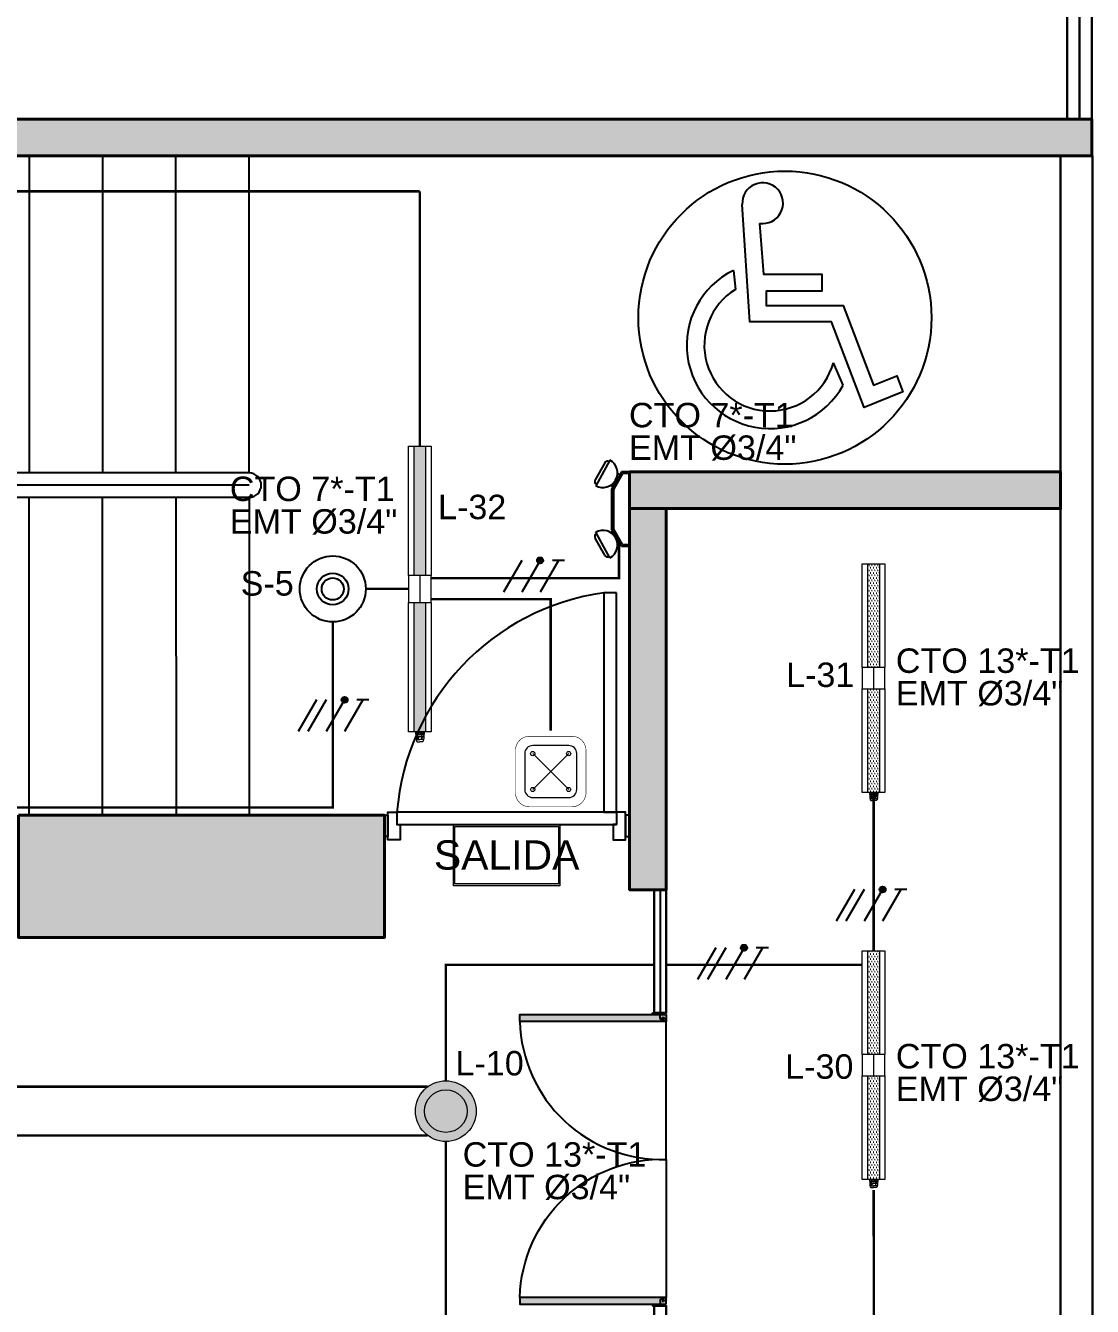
# Model space of a CAD drawing. Header units: metres. Extents: x -692 to 1029, y -233 to 3386.
# Drawn here: x 525.89 to 530.26, y 2481.6 to 2486.85 of the extents above; entities that cross this region are included whole.
import ezdxf
from ezdxf.lldxf.tags import DXFTag

# ---------------------------------------------------------------- set-up
doc = ezdxf.new("R2010")
doc.units = ezdxf.units.M
for name, pattern in [('CENTER2', [28.575, 19.05, -3.175, 3.175, -3.175]), ('HIDDEN', [9.525, 6.35, -3.175]), ('LÍNEAS_OCULTASX2', [0.75, 0.5, -0.25])]:
    doc.linetypes.add(name, pattern=pattern)
for name, color, linetype in [('-ALAMBRADO', 7, 'Continuous'), ('-CN-GYD-ILUMINACION-EM', 1, 'Continuous'), ('-CN-GYD-TEXTOS', 7, 'Continuous'), ('1amobla', 253, 'Continuous'), ('A-columnas', 6, 'Continuous'), ('AMOBLAMIENTO', 252, 'Continuous'), ('AREA PARQUEO', 253, 'Continuous'), ('CAJA DE PASO', 86, 'Continuous'), ('F-2', 253, 'Continuous'), ('GG_PISO 5', 8, 'Continuous'), ('H-muro', 251, 'Continuous'), ('LUMINARIA DE EMERGENCIA', 1, 'Continuous'), ('LUMINARIA LED CIRCULAR', 7, 'Continuous'), ('MUEBLE', 253, 'Continuous'), ('SENSOR MOVIMIENTO', 3, 'Continuous'), ('TEXTO 3', 3, 'Continuous')]:
    doc.layers.add(name, color=color, linetype=linetype)
for name, color, linetype, lineweight in [('-CN-GYD-LUMINARIA LED HERMETICA', 1, 'Continuous', 5), ('-CN-GYD-TUBERÍA ILUMINACION', 5, 'Continuous', 18), ('-CN-GYD-TUBERÍA TOMACORRIENTE PVC', 86, 'Continuous', 18), ('-CN-INTERRUPTORES DE PARED', 3, 'Continuous', 20), ('_TEXTO', 7, 'Continuous', 9), ('Estructura', 250, 'Continuous', 40), ('L', 7, 'Continuous', 15), ('TEXTOS', 250, 'Continuous', 20), ('Vidrio', 253, 'Continuous', 30)]:
    doc.layers.add(name, color=color, linetype=linetype, lineweight=lineweight)
doc.layers.add('DIM-25', color=253, linetype='Continuous', plot=False)
doc.layers.add('HACHTCOLUMNA', color=7, linetype='Continuous', true_color=0x5c5c5c)
doc.layers.add('JCA_HATCH 254', color=7, linetype='Continuous', true_color=0xc4c4c4)
doc.layers.add('Muro', color=7, linetype='Continuous', lineweight=40, true_color=0x2e2e2e)
doc.styles.add('GYD', font='arial.ttf', dxfattribs={"height": 2.5})
doc.styles.get("Standard").update_dxf_attribs({"font": 'arial.ttf'})
tags = doc.linetypes.add('EMT_LINE', pattern='A,0.5,-0.2,["EMT",Standard,S=0.1,R=0,X=-0.1,Y=-0.05],-0.25', length=0.95).pattern_tags.tags
tags[6] = DXFTag(74, 10)
pattern_1 = [(180, (4.985, -38.812), (-6.00631, -10.40324), [1.50158, -10.51105]), (270, (4.2344, -38.812), (6.00631, -10.40324), [0.75079, -20.05569]), (270, (4.047, -38.812), (6.00631, -10.40324), [0.60063, -20.20584]), (270, (4.422, -38.812), (6.00631, -10.40324), [0.60063, -20.20584]), (240, (3.859, -38.812), (6.00631, -10.40324), [0.4805, -11.53212]), (300, (4.61, -38.812), (12.01262, -4e-09), [0.4805, -11.53212])]
pattern_2 = [(0, (0, 0), (0, 6.985), [5.08, -1.905]), (90, (0, 0), (-6.985, 4e-16), [5.08, -1.905])]

# ---------------------------------------------------------------- blocks, each defined once
blk = doc.blocks.new('OJO DE BUEY 12W')
at = {"layer": 'JCA_HATCH 254', "transparency": 33554687}
h = blk.add_hatch(color=256, dxfattribs=at)
h.dxf.hatch_style = 1
h.paths.add_polyline_path([(-103.7, 0, 1), (103.7, 0, 1)])
h.paths.add_polyline_path([(72.7, 0, -1), (-72.7, 0, -1)], flags=16)
at = {"layer": 'LUMINARIA LED CIRCULAR', "linetype": 'EMT_LINE', "lineweight": 5, "ltscale": 10}
h = blk.add_hatch(color=256, dxfattribs=at)
h.dxf.hatch_style = 1
h.set_gradient(color1=(147, 149, 152), color2=(248, 246, 176), name='SPHERICAL')
edge = h.paths.add_edge_path()
edge.add_arc((0, 0), 72.7, 0, 360)
at = {"layer": 'LUMINARIA LED CIRCULAR', "linetype": 'Continuous', "lineweight": 5, "ltscale": 10}
for radius in [103.7, 72.7]:
    blk.add_circle((0, 0), radius, dxfattribs=at)
blk = doc.blocks.new('LUMINARIA HERMETICA 40W')
h = blk.add_hatch()
h.set_pattern_fill('SWAMP', color=252, scale=0.472938, angle=180)
h.set_pattern_definition(pattern_1)
h.paths.add_polyline_path([(-24, 54.9), (23.4, 54.9), (23.4, 584.8), (-24, 584.8)])
h = blk.add_hatch()
h.set_pattern_fill('SWAMP', color=252, scale=0.472938, angle=180)
h.set_pattern_definition(pattern_1)
h.paths.add_polyline_path([(-24, -584.8), (23.4, -584.8), (23.4, -54.9), (-24, -54.9)])
at = {"layer": '-CN-INTERRUPTORES DE PARED', "color": 1, "extrusion": (0, 0, -1)}
for p, q in [((-46.3, 584.8), (46.3, 584.8)), ((-46.3, 54.9), (-46.3, 584.8)), ((46.3, 584.8), (46.3, 559.3)), ((46.3, 559.3), (46.3, 54.9)), ((-46.3, -559.2), (-46.3, -54.9)), ((46.3, -54.9), (46.3, -584.8)), ((-46.3, -584.8), (-46.3, -559.2)), ((46.3, -584.8), (-46.3, -584.8))]:
    blk.add_line(p, q, dxfattribs=at)
at = {"layer": '-CN-INTERRUPTORES DE PARED', "color": 1}
for p, q in [((46.3, 54.9), (-46.3, 54.9)), ((0, 54.9), (0, -54.9)), ((46.3, -54.9), (46.3, 54.9)), ((-46.3, -54.9), (46.3, -54.9)), ((-17.3, -588.3), (-17.4, -588.6)), ((-17.4, -588.6), (-17.4, -595)), ((-17.4, -595), (-12.2, -595)), ((-16.1, -587.4), (-17.3, -588.3)), ((-14.7, -586.9), (-16.1, -587.4)), ((-15.9, -605.2), (-15.9, -615.4)), ((-12.5, -605.2), (-15.9, -605.2)), ((-15.9, -615.4), (-14, -617)), ((-12.2, -596.1), (-15.8, -596.1)), ((-15.8, -596.1), (-15.8, -604.1)), ((-15.8, -604.1), (-12.5, -604.1)), ((-13, -586.9), (-14.7, -586.9)), ((-14, -617), (-14, -621.4)), ((-14, -621.4), (-14, -623.4)), ((-14, -623.4), (-10.8, -625.7)), ((-11.7, -587.6), (-13, -586.9)), ((-12.8, -587.1), (-12.8, -584.8)), ((-12.8, -584.8), (0, -584.8)), ((0, -587.1), (-12.8, -587.1)), ((-12.5, -604.1), (-12.5, -605.2)), ((-12.2, -595), (-12.2, -596.1)), ((-10.6, -588.6), (-11.7, -587.6)), ((-10.8, -625.7), (0, -625.7)), ((-7.7, -588.3), (-10.6, -588.6)), ((-7, -588), (-7.7, -588.3)), ((-3, -587.5), (-7, -588)), ((0, -587.1), (-3, -587.5)), ((12.8, -584.8), (0, -584.8)), ((0, -587.1), (3, -587.5)), ((0, -587.1), (12.8, -587.1)), ((10.8, -625.7), (0, -625.7)), ((3, -587.5), (7, -588)), ((7, -588), (7.7, -588.3)), ((7.7, -588.3), (10.6, -588.6)), ((10.6, -588.6), (11.7, -587.6)), ((14, -623.4), (10.8, -625.7)), ((11.7, -587.6), (13, -586.9)), ((17.4, -595), (12.2, -595)), ((12.2, -595), (12.2, -596.1)), ((12.2, -596.1), (15.8, -596.1)), ((15.8, -604.1), (12.5, -604.1)), ((12.5, -604.1), (12.5, -605.2)), ((12.5, -605.2), (15.9, -605.2)), ((12.8, -587.1), (12.8, -584.8)), ((13, -586.9), (14.7, -586.9)), ((15.9, -615.4), (14, -617)), ((14, -617), (14, -621.4)), ((14, -621.4), (14, -623.4)), ((14.7, -586.9), (16.1, -587.4)), ((15.8, -596.1), (15.8, -604.1)), ((15.9, -605.2), (15.9, -615.4)), ((16.1, -587.4), (17.3, -588.3)), ((17.3, -588.3), (17.4, -588.6)), ((17.4, -588.6), (17.4, -595))]:
    blk.add_line(p, q, dxfattribs=at)
for points in [[(-46.3, 54.9), (-46.3, -54.9)], [(-17.4, -593.9), (-10.6, -593.9), (-7.7, -593.9), (0, -593.9)], [(-14, -617), (0, -617)], [(-12.5, -604.1), (0, -604.1)], [(-12.5, -605.2), (0, -605.2)], [(-12.2, -595), (0, -595)], [(-12.2, -596.1), (0, -596.1)], [(-9.1, -615.4), (-10.8, -617)], [(-10.6, -588.6), (-10.6, -595)], [(-7.2, -605.2), (-7.2, -615.4), (-9.1, -615.4), (-9.1, -605.2)], [(-8.4, -604.1), (-8.4, -596.1)], [(-7.7, -588.3), (-7.7, -595)], [(-7.2, -615.4), (-3.7, -617)], [(17.4, -593.9), (10.6, -593.9), (7.7, -593.9), (0, -593.9)], [(12.2, -595), (0, -595)], [(12.2, -596.1), (0, -596.1)], [(12.5, -604.1), (0, -604.1)], [(12.5, -605.2), (0, -605.2)], [(14, -617), (0, -617)], [(7.2, -615.4), (3.7, -617)], [(7.2, -605.2), (7.2, -615.4), (9.1, -615.4), (9.1, -605.2)], [(7.7, -588.3), (7.7, -595)], [(8.4, -604.1), (8.4, -596.1)], [(9.1, -615.4), (10.8, -617)], [(10.6, -588.6), (10.6, -595)]]:
    blk.add_lwpolyline(points, dxfattribs=at)
at = {"color": 1}
for points in [[(23.4, 54.9), (-24, 54.9), (-24, 584.8), (23.4, 584.8)], [(23.4, -584.8), (-24, -584.8), (-24, -54.9), (23.4, -54.9)]]:
    blk.add_lwpolyline(points, close=True, dxfattribs=at)
blk = doc.blocks.new('Salida_3.8W')
h = blk.add_hatch()
h.set_pattern_fill('ANGLE', color=256)
h.set_pattern_definition(pattern_2)
h.paths.add_polyline_path([(0.4342, -0.01), (0.4342, 0.3029), (-0.4342, 0.3029), (-0.4342, -0.01)])
h.paths.add_polyline_path([(-0.4242, 0), (-0.4242, 0.2929), (0.4242, 0.2929), (0.4242, 0)], flags=16)
h = blk.add_hatch()
h.set_pattern_fill('ANGLE', color=256)
h.set_pattern_definition(pattern_2)
h.paths.add_polyline_path([(0.4342, -0.01), (0.4342, 0.3029), (-0.4342, 0.3029), (-0.4342, -0.01)])
h.paths.add_polyline_path([(-0.4242, 0), (-0.4242, 0.2929), (0.4242, 0.2929), (0.4242, 0)], flags=16)
at = {"layer": 'L'}
h = blk.add_hatch(dxfattribs=at)
h.set_pattern_fill('ANGLE', color=3)
h.set_pattern_definition([(0, (-44.6785, -37.2514), (0, 6.985), [5.08, -1.905]), (90, (-44.6785, -37.2514), (-6.985, 4e-16), [5.08, -1.905])])
h.paths.add_polyline_path([(0.4342, -0.01), (0.4342, 0.3029), (-0.4342, 0.3029), (-0.4342, -0.01)])
h.paths.add_polyline_path([(-0.4242, 0), (-0.4242, 0.2929), (0.4242, 0.2929), (0.4242, 0)], flags=16)
h = blk.add_hatch(color=3, dxfattribs=at)
h.paths.add_polyline_path([(0.4342, -0.01), (0.4342, 0.3029), (-0.4342, 0.3029), (-0.4342, -0.01)])
h.paths.add_polyline_path([(-0.4242, 0), (-0.4242, 0.2929), (0.4242, 0.2929), (0.4242, 0)], flags=16)
at = {"layer": 'L', "color": 3}
for points in [[(-0.4342, 0.3029), (0.4342, 0.3029), (0.4342, -0.01), (-0.4342, -0.01)], [(-0.4242, 0.2929), (0.4242, 0.2929), (0.4242, 0), (-0.4242, 0)]]:
    blk.add_lwpolyline(points, close=True, dxfattribs=at)
at = {"layer": 'L', "color": 3, "insert": (0, 0.1465, 712.6608), "char_height": 0.15, "width": 0.848388, "attachment_point": 5}
blk.add_mtext('\\pxqc;SALIDA', dxfattribs=at)
blk = doc.blocks.new('Caja de paso')
at = {"layer": '-CN-GYD-TUBERÍA TOMACORRIENTE PVC', "const_width": 0.00173}
blk.add_lwpolyline([(-0.1111, 0.0667), (-0.1111, -0.0667, 0.414214), (-0.0667, -0.1111), (0.0667, -0.1111, 0.414214), (0.1111, -0.0667), (0.1111, 0.0667, 0.414214), (0.0667, 0.1111), (-0.0667, 0.1111, 0.414214)], format="xyb", close=True, dxfattribs=at)
at = {"layer": '-CN-GYD-TUBERÍA TOMACORRIENTE PVC'}
blk.add_lwpolyline([(-0.0566, -0.0819), (0.0566, -0.0819, 0.414214), (0.0819, -0.0566), (0.0819, 0.0566, 0.414214), (0.0566, 0.0819), (-0.0566, 0.0819, 0.414214), (-0.0819, 0.0566), (-0.0819, -0.0566, 0.414214)], format="xyb", close=True, dxfattribs=at)
at = {"layer": '-CN-GYD-TUBERÍA TOMACORRIENTE PVC', "linetype": 'LÍNEAS_OCULTASX2'}
for points in [[(-0.0566, 0.0566), (0.0566, -0.0566)], [(0.0566, 0.0566), (-0.0566, -0.0566)]]:
    blk.add_lwpolyline(points, dxfattribs=at)
at = {"layer": '-CN-GYD-TUBERÍA TOMACORRIENTE PVC'}
for centre in [(-0.0566, 0.0566), (0.0566, 0.0566), (-0.0566, -0.0566), (0.0566, -0.0566)]:
    blk.add_circle(centre, 0.00665, dxfattribs=at)
blk = doc.blocks.new('Sensor 360º_')
at = {"layer": 'SENSOR MOVIMIENTO'}
for radius in [0.1126, 0.054, 0.0375]:
    blk.add_circle((0, 0), radius, dxfattribs=at)
blk = doc.blocks.new('*U50')
at = {"layer": '-CN-GYD-ILUMINACION-EM', "ltscale": 0.3}
for p, q in [((-144.9, 269.7), (-200.1, 170.2)), ((-114.3, 285.4), (-197.3, 135.9)), ((-118.9, 277.1), (-118.9, 277.1)), ((-192.7, 144.3), (-192.7, 144.3)), ((-114.3, -285.4), (-197.3, -135.9)), ((-192.7, -144.3), (-192.7, -144.3)), ((-144.9, -269.7), (-200.1, -170.2)), ((-118.9, -277.1), (-118.9, -277.1))]:
    blk.add_line(p, q, dxfattribs=at)
at = {"layer": '-CN-GYD-ILUMINACION-EM'}
for p, q in [((0, 217.4), (-46, 217.4)), ((0, 207.4), (-40.2, 207.4)), ((0, -217.4), (0, 217.4)), ((-104.3, 116.3), (-104.3, -116.3)), ((-94.3, 113.6), (-94.3, -113.6)), ((-46, -217.4), (0, -217.4)), ((-40.2, -207.4), (0, -207.4))]:
    blk.add_line(p, q, dxfattribs=at)
for points in [[(-46, 217.4), (-104.3, 116.3)], [(-40.2, 207.4), (-94.3, 113.6)], [(-56.3, 199.4), (-70.4, 207.5)], [(-96.3, 130.1), (-110.4, 138.2)], [(-96.3, -130.1), (-110.4, -138.2)], [(-46, -217.4), (-104.3, -116.3)], [(-40.2, -207.4), (-94.3, -113.6)], [(-56.3, -199.4), (-70.4, -207.5)]]:
    blk.add_lwpolyline(points, dxfattribs=at)
at = {"layer": '-CN-GYD-ILUMINACION-EM', "ltscale": 0.3}
for centre, radius, start, end in [((-155.8, 210.7), 85.5, 240.97153, 60.97153), ((-128.2, 260.4), 19.1, 60.97153, 150.97153), ((-183.4, 160.9), 19.1, 150.97153, 240.97153), ((-183.4, -160.9), 19.1, 119.02847, 209.02847), ((-155.8, -210.7), 85.5, 299.02847, 119.02847), ((-128.2, -260.4), 19.1, 209.02847, 299.02847)]:
    blk.add_arc(centre, radius, start, end, dxfattribs=at)
at = {"layer": '-CN-GYD-TEXTOS', "style": 'GYD'}
blk.add_attdef('5', (-68.5, -405.5), '', height=125, rotation=90, dxfattribs=at)
blk = doc.blocks.new('3x')
at = {"layer": '-ALAMBRADO'}
h = blk.add_hatch(color=256, dxfattribs=at)
edge = h.paths.add_edge_path()
edge.add_arc((0.078, 0.13), 0.025, 0, 360)
for p, q in [((-0.152, 0.13), (-0.302, -0.13)), ((-0.072, 0.13), (-0.222, -0.13)), ((0.078, 0.13), (-0.072, -0.13)), ((0.228, 0.13), (0.078, -0.13))]:
    blk.add_line(p, q, dxfattribs=at)
blk.add_lwpolyline([(0.278, 0.13), (0.178, 0.13)], dxfattribs=at)
blk.add_circle((0.078, 0.13), 0.025, dxfattribs=at)
blk = doc.blocks.new('*U29')
at = {"layer": '-ALAMBRADO'}
blk.add_blockref('3x', (0, 0), dxfattribs=at)
blk = doc.blocks.new('2x')
at = {"layer": '-ALAMBRADO'}
h = blk.add_hatch(color=256, dxfattribs=at)
edge = h.paths.add_edge_path()
edge.add_arc((0.075, 0.13), 0.025, 0, 360)
for p, q in [((-0.075, 0.13), (-0.225, -0.13)), ((0.075, 0.13), (-0.075, -0.13)), ((0.225, 0.13), (0.075, -0.13))]:
    blk.add_line(p, q, dxfattribs=at)
blk.add_lwpolyline([(0.275, 0.13), (0.175, 0.13)], dxfattribs=at)
blk.add_circle((0.075, 0.13), 0.025, dxfattribs=at)
blk = doc.blocks.new('*U28')
at = {"layer": '-ALAMBRADO'}
blk.add_blockref('2x', (0, 0), dxfattribs=at)
blk = doc.blocks.new('Est etapa 3 torre')
at = {"layer": 'HACHTCOLUMNA'}
h = blk.add_hatch(color=256, dxfattribs=at)
h.paths.add_polyline_path([(1123.5504, -5959.124), (1123.0504, -5959.124), (1123.0504, -5957.624), (1123.5504, -5957.624)])
h.paths.add_polyline_path([(1116.0504, -5959.124), (1115.5504, -5959.124), (1115.5504, -5957.624), (1116.0504, -5957.624)])
h.paths.add_polyline_path([(1139.548, -5959.124), (1139.048, -5959.124), (1139.048, -5957.624), (1139.548, -5957.624)])
h.paths.add_polyline_path([(1132.0504, -5959.124), (1131.5504, -5959.124), (1131.5504, -5957.624), (1132.0504, -5957.624)])
h.paths.add_polyline_path([(1140.048, -5967.6488), (1140.048, -5968.1488), (1138.548, -5968.1488), (1138.548, -5967.6488)])
h.paths.add_polyline_path([(1124.0504, -5967.6488), (1124.0504, -5968.1488), (1122.5504, -5968.1488), (1122.5504, -5967.6488)])
h.paths.add_polyline_path([(1131.0504, -5967.6488), (1131.0504, -5968.1488), (1132.5504, -5968.1488), (1132.5504, -5967.6488)])
h.paths.add_polyline_path([(1115.0504, -5967.6488), (1115.0504, -5968.1488), (1116.5504, -5968.1488), (1116.5504, -5967.6488)])
h.paths.add_polyline_path([(1140.048, -5975.6488), (1140.048, -5976.1488), (1138.548, -5976.1488), (1138.548, -5975.6488)])
h.paths.add_polyline_path([(1124.0504, -5975.6488), (1124.0504, -5976.1488), (1122.5504, -5976.1488), (1122.5504, -5975.6488)])
h.paths.add_polyline_path([(1131.0504, -5975.6488), (1131.0504, -5976.1488), (1132.5504, -5976.1488), (1132.5504, -5975.6488)])
h.paths.add_polyline_path([(1115.0504, -5975.6488), (1115.0504, -5976.1488), (1116.5504, -5976.1488), (1116.5504, -5975.6488)])
h.paths.add_polyline_path([(1140.048, -5985.7488), (1140.048, -5986.2488), (1138.548, -5986.2488), (1138.548, -5985.7488)])
h.paths.add_polyline_path([(1124.0504, -5985.7488), (1124.0504, -5986.2488), (1122.5504, -5986.2488), (1122.5504, -5985.7488)])
h.paths.add_polyline_path([(1131.0504, -5985.7488), (1131.0504, -5986.2488), (1132.5504, -5986.2488), (1132.5504, -5985.7488)])
h.paths.add_polyline_path([(1115.0504, -5985.7488), (1115.0504, -5986.2488), (1116.5504, -5986.2488), (1116.5504, -5985.7488)])
h.paths.add_polyline_path([(1140.048, -5993.7488), (1140.048, -5994.2488), (1138.548, -5994.2488), (1138.548, -5993.7488)])
h.paths.add_polyline_path([(1124.0504, -5993.7488), (1124.0504, -5994.2488), (1122.5504, -5994.2488), (1122.5504, -5993.7488)])
h.paths.add_polyline_path([(1131.0504, -5993.7488), (1131.0504, -5994.2488), (1132.5504, -5994.2488), (1132.5504, -5993.7488)])
h.paths.add_polyline_path([(1115.0504, -5993.7488), (1115.0504, -5994.2488), (1116.5504, -5994.2488), (1116.5504, -5993.7488)])
h.paths.add_polyline_path([(1132.0504, -6003.4264), (1131.5504, -6003.4264), (1131.5504, -6004.9218), (1132.0504, -6004.9218)])
h.paths.add_polyline_path([(1138.1528, -6003.4238), (1139.6528, -6003.4238), (1139.6528, -6003.9238), (1138.1528, -6003.9238)])
h.paths.add_polyline_path([(1116.0504, -6004.9241), (1116.0504, -6003.4241), (1115.5504, -6003.4241), (1115.5504, -6004.9241)])
h.paths.add_polyline_path([(1123.5504, -6004.9241), (1123.5504, -6003.4241), (1123.0504, -6003.4241), (1123.0504, -6004.9241)])
h.paths.add_polyline_path([(1139.048, -6011.9488), (1139.048, -6009.5488), (1139.548, -6009.5488), (1139.548, -6011.9488)])
h.paths.add_polyline_path([(1131.5504, -6009.5488), (1131.5504, -6011.9488), (1132.0504, -6011.9488), (1132.0504, -6009.5488)])
h.paths.add_polyline_path([(1123.0504, -6009.5488), (1123.0504, -6011.9488), (1123.5504, -6011.9488), (1123.5504, -6009.5488)])
h.paths.add_polyline_path([(1116.0504, -6009.5488), (1116.0504, -6011.9488), (1115.5504, -6011.9488), (1115.5504, -6009.5488)])
at = {"layer": 'Estructura'}
blk.add_lwpolyline([(1138.1528, -6003.4238), (1139.6528, -6003.4238), (1139.6528, -6003.9238), (1138.1528, -6003.9238)], close=True, dxfattribs=at)
blk = doc.blocks.new('discap')
at = {"layer": 'TEXTO 3', "color": 0, "linetype": 'Continuous'}
for p, q in [((-179168.9, -277469.5), (-179153.8, -277610.5)), ((-178353.3, -278322.4), (-178425.9, -278155.4))]:
    blk.add_line(p, q, dxfattribs=at)
blk.add_lwpolyline([(-178974.2, -277120.3), (-178945.8, -277497.8), (-178511.1, -277497.8), (-178511.1, -277624.4), (-178926.3, -277624.4), (-178926.3, -277730.1), (-178352.5, -277730.1), (-178127, -278321.1), (-177953.1, -278253.9), (-177908.7, -278371.5), (-178197.8, -278488), (-178440.3, -277851.6), (-179046.6, -277851.6), (-179102.4, -276980.1)], dxfattribs=at)
for centre, radius, start, end in [((-178951.2, -276970.4), 151.6, 261.2603, 183.66969), ((-178896.6, -278025.5), 619.1, 116.09541, 331.34503), ((-178896.6, -278025.5), 488.3, 121.7945, 344.57102)]:
    blk.add_arc(centre, radius, start, end, dxfattribs=at)
blk = doc.blocks.new('Puerta de 65')
at = {"layer": 'JCA_HATCH 254', "true_color": 0xffffff}
h = blk.add_hatch(color=7, dxfattribs=at)
edge = h.paths.add_edge_path()
edge.add_line((3153.3447, 1771.3567), (3153.3447, 1771.3403))
edge.add_arc((3153.3494, 1771.3403), 0.00469, 179.9997, 269.9997)
edge.add_line((3153.3494, 1771.3356), (3153.3634, 1771.3356))
edge.add_arc((3153.3634, 1771.3403), 0.00469, 269.9997, 359.9997)
edge.add_line((3153.3681, 1771.3403), (3153.3681, 1771.3286))
edge.add_line((3153.3681, 1771.3286), (3152.7705, 1771.3286))
edge.add_line((3152.7705, 1771.3286), (3152.7705, 1771.3567))
edge.add_line((3152.7705, 1771.3567), (3153.3447, 1771.3567))
edge = h.paths.add_edge_path()
edge.add_line((3153.3681, 1771.3567), (3153.3681, 1771.3403))
edge.add_arc((3153.3634, 1771.3403), 0.00469, 269.9997, 359.9997, ccw=False)
edge.add_line((3153.3634, 1771.3356), (3153.3494, 1771.3356))
edge.add_arc((3153.3494, 1771.3403), 0.00469, 179.9997, 269.9997, ccw=False)
edge.add_line((3153.3447, 1771.3403), (3153.3447, 1771.3567))
edge.add_line((3153.3447, 1771.3567), (3153.3681, 1771.3567))
edge = h.paths.add_edge_path(flags=16)
edge.add_arc((3153.3564, 1771.3426), 0.00234, 0, 360)
h.paths.add_polyline_path([(3153.3705, 1771.3567), (3153.3705, 1771.3286), (3153.3681, 1771.3286), (3153.3681, 1771.3567)])
blk.add_hatch(color=7, dxfattribs=at).paths.add_polyline_path([(3153.3705, 1771.3637), (3153.3705, 1771.359), (3153.3142, 1771.359), (3153.3142, 1771.3637)])
at = {"layer": 'AMOBLAMIENTO'}
for p, q in [((3153.3142, 1771.359), (3153.3142, 1771.3637)), ((3153.3142, 1771.3637), (3153.3705, 1771.3637)), ((3153.3705, 1771.359), (3153.3142, 1771.359)), ((3153.3447, 1771.3403), (3153.3447, 1771.359)), ((3153.347, 1771.359), (3153.3705, 1771.359)), ((3153.3634, 1771.3356), (3153.3494, 1771.3356))]:
    blk.add_line(p, q, dxfattribs=at)
at = {"layer": 'AMOBLAMIENTO', "linetype": 'HIDDEN', "ltscale": 0.1}
blk.add_line((3153.3705, 1770.7637), (3153.3705, 1771.3286), dxfattribs=at)
at = {"layer": 'AMOBLAMIENTO'}
blk.add_lwpolyline([(3153.3705, 1771.3567), (3153.3705, 1771.3286), (3152.7705, 1771.3286), (3152.7705, 1771.3567)], close=True, dxfattribs=at)
blk.add_circle((3153.3564, 1771.3426), 0.00234, dxfattribs=at)
at = {"layer": 'AMOBLAMIENTO', "ltscale": 0.1}
blk.add_arc((3153.3512, 1771.3444), 0.581, 181.5576, 271.8983, dxfattribs=at)
at = {"layer": 'AMOBLAMIENTO'}
for centre, start, end in [((3153.3494, 1771.3403), 179.9997, 269.9997), ((3153.3658, 1771.3403), 269.9997, 359.9997)]:
    blk.add_arc(centre, 0.00469, start, end, dxfattribs=at)
blk = doc.blocks.new('A$C9ce45cf1')
at = {"layer": 'JCA_HATCH 254', "linetype": 'Continuous', "ltscale": 0.3, "transparency": 33554687}
h = blk.add_hatch(color=256, dxfattribs=at)
h.dxf.hatch_style = 1
h.paths.add_polyline_path([(67.2939, 18.1895), (59.246, 18.1895), (59.246, 18.0395), (67.2939, 18.0395)])
h = blk.add_hatch(color=256, dxfattribs=at)
h.dxf.hatch_style = 1
h.paths.add_polyline_path([(67.1664, 16.745), (65.401, 16.7449), (65.401, 16.595), (67.1664, 16.595)])
h = blk.add_hatch(color=256, dxfattribs=at)
h.dxf.hatch_style = 1
h.paths.add_polyline_path([(65.401, 16.5949), (65.4011, 15.0341), (65.5512, 15.0341), (65.5511, 16.5949)])
at = {"layer": '1amobla', "linetype": 'CENTER2', "ltscale": 0.3}
for p, q in [((62.9423, 18.0406), (62.9423, 16.7407)), ((63.2423, 18.0406), (63.2423, 16.7407)), ((63.5423, 16.7407), (63.5423, 18.0407)), ((63.8423, 16.7407), (63.8423, 18.0406)), ((62.9423, 15.3409), (62.9423, 16.6407)), ((63.2423, 15.3409), (63.2423, 16.6407)), ((63.5423, 16.6407), (63.5432, 15.3397)), ((63.8423, 16.6407), (63.8423, 15.3409))]:
    blk.add_line(p, q, dxfattribs=at)
at = {"layer": 'AREA PARQUEO'}
for p, q in [((63.8423, 16.7407), (60.8423, 16.7407)), ((63.8423, 16.6907), (60.8423, 16.6907)), ((63.8423, 16.6407), (60.8423, 16.6407))]:
    blk.add_line(p, q, dxfattribs=at)
blk.add_arc((63.8423, 16.6907), 0.05, 270, 90, dxfattribs=at)
at = {"layer": 'DIM-25'}
blk.add_arc((65.4315, 15.2731), 0.9865, 97.8945, 175.4314, dxfattribs=at)
at = {"layer": 'F-2'}
for points in [[(64.3975, 15.339), (64.4101, 15.339), (64.4101, 15.2519), (64.3975, 15.2519)], [(64.4482, 15.301), (64.4608, 15.301), (64.4608, 15.2392), (64.4101, 15.2392), (64.4101, 15.3517), (64.4482, 15.3517)], [(65.3468, 15.3517), (64.4482, 15.3517), (64.4482, 15.301), (65.3468, 15.301)], [(65.3341, 15.301), (65.3341, 15.2392), (65.3848, 15.2392), (65.3848, 15.3517), (65.3468, 15.3517), (65.3468, 15.301), (65.3341, 15.301)], [(65.3975, 15.339), (65.3848, 15.339), (65.3848, 15.2519), (65.3975, 15.2519)]]:
    blk.add_lwpolyline(points, dxfattribs=at)
at = {"layer": 'H-muro'}
blk.add_circle((66.0372, 17.3766), 0.6, dxfattribs=at)
at = {"layer": 'MUEBLE', "linetype": 'HIDDEN'}
blk.add_line((65.5262, 15.0341), (65.5262, 14.5341), dxfattribs=at)
blk.add_lwpolyline([(65.296, 15.3517), (65.3468, 15.3517), (65.3468, 16.2503), (65.296, 16.2503)], close=True, dxfattribs=at)
at = {"layer": 'Muro'}
for points in [[(67.2939, 18.1895), (59.246, 18.1895), (59.246, 18.0395), (67.2939, 18.0395)], [(65.401, 16.5949), (65.4011, 15.0341), (65.5512, 15.0341), (65.5511, 16.5949)]]:
    blk.add_lwpolyline(points, close=True, dxfattribs=at)
blk.add_lwpolyline([(65.401, 16.5949), (65.401, 16.7449), (67.1664, 16.745), (67.1664, 16.595), (65.401, 16.595)], dxfattribs=at)
at = {"layer": 'Vidrio'}
for points in [[(67.193, 57.9152), (67.2435, 57.9152), (67.2435, 18.1895), (67.193, 18.1895)], [(67.2939, 57.9152), (67.2435, 57.9152), (67.2435, 18.1895), (67.2939, 18.1895)], [(67.1664, 12.8266), (67.2965, 12.8266), (67.2965, 18.0395), (67.1663, 18.0395)], [(65.5512, 15.0341), (65.5012, 15.0341), (65.5012, 14.5303), (65.5512, 14.5303)], [(65.5512, 12.8266), (65.5012, 12.8266), (65.5012, 13.3303), (65.5512, 13.3303)]]:
    blk.add_lwpolyline(points, close=True, dxfattribs=at)
at = {"layer": 'A-columnas'}
blk.add_blockref('Puerta de 65', (-3087.8192, -1756.8334), dxfattribs=at)
at = {"layer": 'A-columnas', "xscale": -1, "rotation": 180}
blk.add_blockref('Puerta de 65', (-3087.8192, 1784.694), dxfattribs=at)
at = {"layer": 'H-muro', "xscale": 0.0005512069662100001, "yscale": 0.0005512069662100001, "zscale": 0.0005512069662100001}
blk.add_blockref('discap', (164.5851, 170.5134), dxfattribs=at)
at = {"layer": 'Muro'}
blk.add_blockref('Est etapa 3 torre', (-1075.2553, 6018.7629), dxfattribs=at)

msp = doc.modelspace()

# ---------------------------------------------------------------- linework, layer by layer
at = {"layer": '-CN-GYD-TUBERÍA ILUMINACION', "linetype": 'EMT_LINE', "ltscale": 10, "const_width": 0.01}
for points in [[(523.0466, 2486.1698), (527.5062, 2486.1698)], [(527.5062, 2485.1268), (527.5062, 2486.1698)], [(527.5528, 2484.5859), (528.3219, 2484.5859), (528.3219, 2484.733)], [(527.4602, 2484.542), (527.2848, 2484.542)], [(528.0423, 2483.9611), (528.0423, 2484.5), (527.5528, 2484.5)], [(527.1496, 2484.4069), (527.1496, 2483.647), (522.9117, 2483.647), (522.9117, 2483.9262)], [(529.3649, 2483.0602), (529.3649, 2483.707)], [(527.6127, 2482.5259), (527.6127, 2483.0031), (528.4657, 2483.0031)], [(528.5157, 2483.0031), (529.3188, 2483.0031)], [(525.0771, 2482.504), (527.5386, 2482.504)], [(525.0771, 2482.304), (527.5386, 2482.304)], [(527.6127, 2482.2795), (527.6127, 2479.9365)], [(529.3652, 2482.0805), (529.3657, 2481.2052)]]:
    msp.add_lwpolyline(points, dxfattribs=at)
at = {"layer": 'GG_PISO 5'}
for centre in [(528.5039, 2482.7853), (528.5039, 2481.6275)]:
    msp.add_circle(centre, 0.00234, dxfattribs=at)

# ---------------------------------------------------------------- block references
at = {"layer": '-CN-GYD-LUMINARIA LED HERMETICA', "linetype": 'Continuous', "xscale": 0.001, "zscale": 0.002575412933351854}
for p, yscale in [((527.5065, 2484.542), 0.001), ((529.3649, 2484.1767), 0.0008), ((529.3649, 2482.5923), 0.0008)]:
    msp.add_blockref('LUMINARIA HERMETICA 40W', p, dxfattribs=dict(at, yscale=yscale))
msp.add_blockref('A$C9ce45cf1', (462.9645, 2468.2761))
at = {"layer": '_TEXTO', "linetype": 'Continuous', "ltscale": 10, "xscale": 0.5, "yscale": 0.5}
for name, p, zscale in [('*U28', (527.9615, 2484.5937), 0.5), ('*U29', (527.1589, 2484.0229), 320), ('*U29', (529.3625, 2483.2463, 0), 320), ('*U29', (528.7952, 2483.0079, 0), 320)]:
    msp.add_blockref(name, p, dxfattribs=dict(at, zscale=zscale))
at = {"layer": 'CAJA DE PASO', "linetype": 'Continuous', "ltscale": 10, "xscale": 1.3, "yscale": 1.3, "zscale": 45.18280937220077}
msp.add_blockref('Caja de paso', (528.0423, 2483.7944), dxfattribs=at)
at = {"layer": 'L', "xscale": 0.5, "yscale": 0.8}
msp.add_blockref('Salida_3.8W', (527.8619, 2483.3347), dxfattribs=at)
at = {"layer": 'LUMINARIA DE EMERGENCIA', "linetype": 'Continuous', "ltscale": 10, "xscale": 0.0007007190885462964, "yscale": 0.0007007190885462964, "zscale": 0.0007007190885462964}
msp.add_blockref('*U50', (528.365, 2484.8694), dxfattribs=at)
at = {"layer": 'LUMINARIA LED CIRCULAR', "xscale": 0.0012, "yscale": 0.0012, "zscale": 0.578415361173768}
msp.add_blockref('OJO DE BUEY 12W', (527.6127, 2482.404), dxfattribs=at)
at = {"layer": 'SENSOR MOVIMIENTO', "xscale": 1.2, "yscale": 1.2}
msp.add_blockref('Sensor 360º_', (527.1496, 2484.542), dxfattribs=at)

# ---------------------------------------------------------------- texts
at = {"layer": 'TEXTOS', "char_height": 0.1, "attachment_point": 1}
for s, insert, width in [('\\A1;\\pxsm0.8;CTO 7*-T1\\PEMT Ø3/4"       ', (528.3628, 2485.3038), 0.680604), ('\\A1;\\pxsm0.8;CTO 7*-T1\\PEMT Ø3/4"       ', (526.728, 2485.0019), 0.680604), ('\\A1;\\pxsm0.8;CTO 13*-T1\\PEMT Ø3/4"       ', (529.4559, 2484.2983), 0.732191), ('\\A1;\\pxsm0.8;CTO 13*-T1\\PEMT Ø3/4"       ', (529.4559, 2482.6789), 0.732191), ('\\A1;\\pxsm0.8;CTO 13*-T1\\PEMT Ø3/4"       ', (527.6816, 2482.2767), 0.732191)]:
    msp.add_mtext(s, dxfattribs=dict(at, insert=insert, width=width))
for s, width, insert in [('\\pxqc;L-32', 0.27392, (527.5836, 2484.9276)), ('S-5', 0.211027, (526.7724, 2484.6148)), ('\\pxqc;L-31', 0.27392, (529.0091, 2484.2406)), ('\\pxqc;L-10', 0.773487, (527.4054, 2482.6502)), ('\\pxqc;L-30', 0.27392, (529.0054, 2482.6365))]:
    msp.add_mtext_dynamic_manual_height_columns(s, width=width, gutter_width=0.325, heights=[0], dxfattribs=dict(at, insert=insert))

doc.saveas('drawing.dxf')
